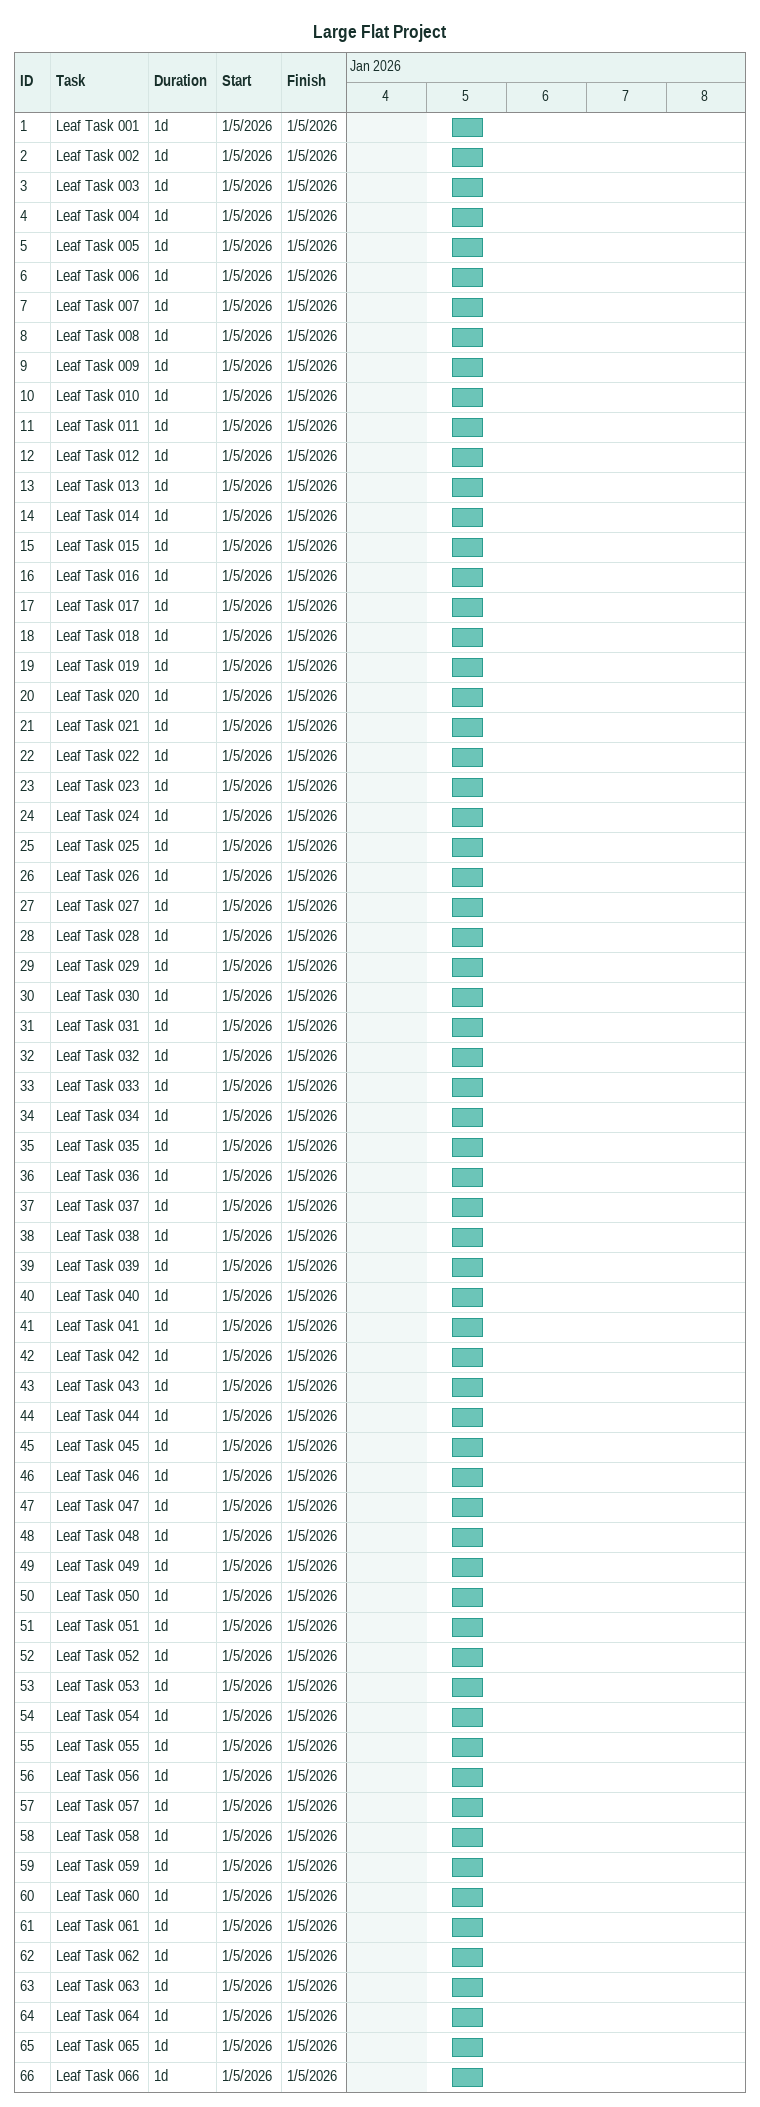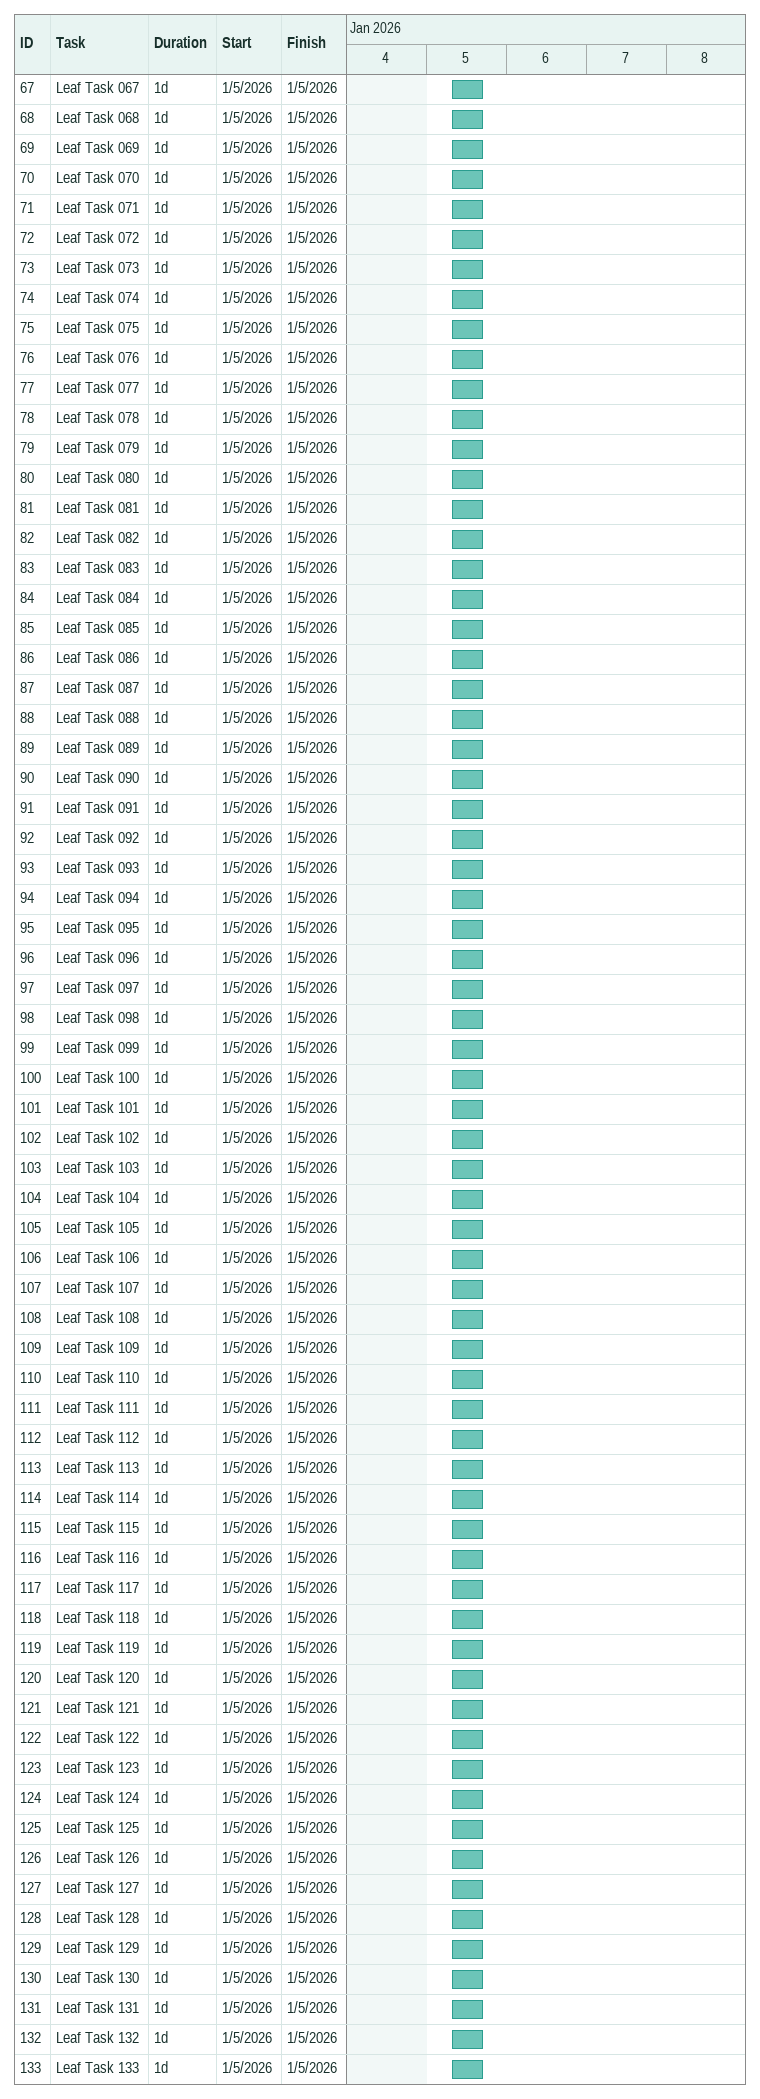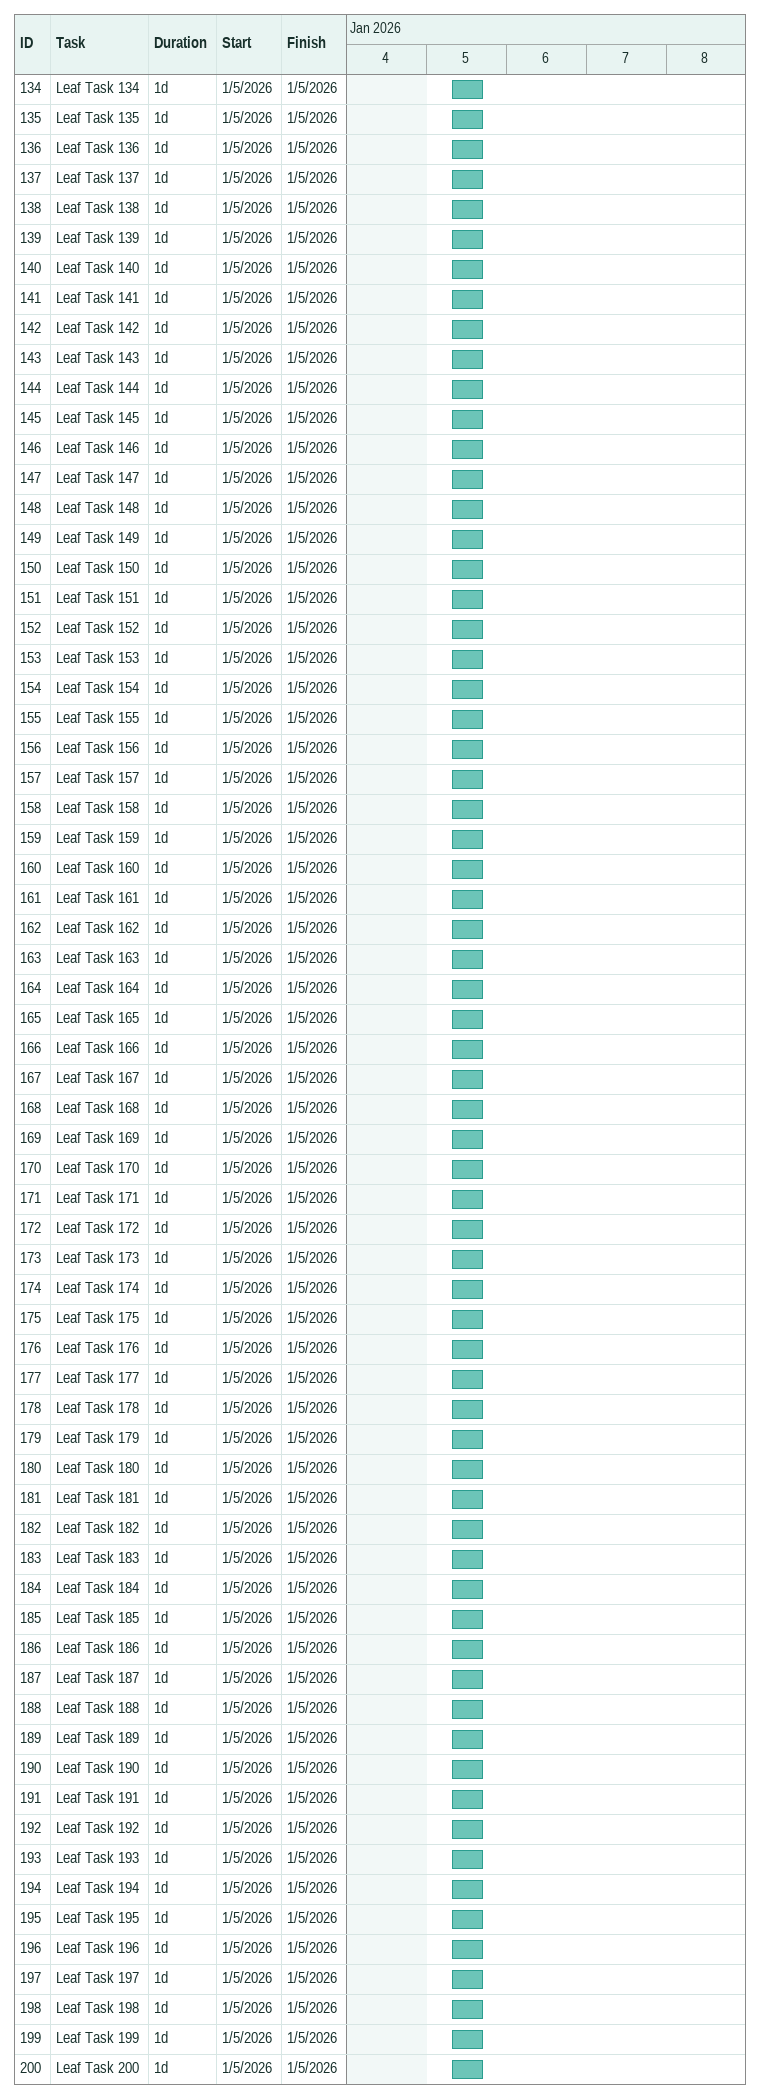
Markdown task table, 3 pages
Large Flat Project

| ID | Task | Duration | Start | Finish |
|---|---|---|---|---|
| 1 | Leaf Task 001 | 1d | 2026-01-05 | 2026-01-05 |
| 2 | Leaf Task 002 | 1d | 2026-01-05 | 2026-01-05 |
| 3 | Leaf Task 003 | 1d | 2026-01-05 | 2026-01-05 |
| 4 | Leaf Task 004 | 1d | 2026-01-05 | 2026-01-05 |
| 5 | Leaf Task 005 | 1d | 2026-01-05 | 2026-01-05 |
| 6 | Leaf Task 006 | 1d | 2026-01-05 | 2026-01-05 |
| 7 | Leaf Task 007 | 1d | 2026-01-05 | 2026-01-05 |
| 8 | Leaf Task 008 | 1d | 2026-01-05 | 2026-01-05 |
| 9 | Leaf Task 009 | 1d | 2026-01-05 | 2026-01-05 |
| 10 | Leaf Task 010 | 1d | 2026-01-05 | 2026-01-05 |
| 11 | Leaf Task 011 | 1d | 2026-01-05 | 2026-01-05 |
| 12 | Leaf Task 012 | 1d | 2026-01-05 | 2026-01-05 |
| 13 | Leaf Task 013 | 1d | 2026-01-05 | 2026-01-05 |
| 14 | Leaf Task 014 | 1d | 2026-01-05 | 2026-01-05 |
| 15 | Leaf Task 015 | 1d | 2026-01-05 | 2026-01-05 |
| 16 | Leaf Task 016 | 1d | 2026-01-05 | 2026-01-05 |
| 17 | Leaf Task 017 | 1d | 2026-01-05 | 2026-01-05 |
| 18 | Leaf Task 018 | 1d | 2026-01-05 | 2026-01-05 |
| 19 | Leaf Task 019 | 1d | 2026-01-05 | 2026-01-05 |
| 20 | Leaf Task 020 | 1d | 2026-01-05 | 2026-01-05 |
| 21 | Leaf Task 021 | 1d | 2026-01-05 | 2026-01-05 |
| 22 | Leaf Task 022 | 1d | 2026-01-05 | 2026-01-05 |
| 23 | Leaf Task 023 | 1d | 2026-01-05 | 2026-01-05 |
| 24 | Leaf Task 024 | 1d | 2026-01-05 | 2026-01-05 |
| 25 | Leaf Task 025 | 1d | 2026-01-05 | 2026-01-05 |
| 26 | Leaf Task 026 | 1d | 2026-01-05 | 2026-01-05 |
| 27 | Leaf Task 027 | 1d | 2026-01-05 | 2026-01-05 |
| 28 | Leaf Task 028 | 1d | 2026-01-05 | 2026-01-05 |
| 29 | Leaf Task 029 | 1d | 2026-01-05 | 2026-01-05 |
| 30 | Leaf Task 030 | 1d | 2026-01-05 | 2026-01-05 |
| 31 | Leaf Task 031 | 1d | 2026-01-05 | 2026-01-05 |
| 32 | Leaf Task 032 | 1d | 2026-01-05 | 2026-01-05 |
| 33 | Leaf Task 033 | 1d | 2026-01-05 | 2026-01-05 |
| 34 | Leaf Task 034 | 1d | 2026-01-05 | 2026-01-05 |
| 35 | Leaf Task 035 | 1d | 2026-01-05 | 2026-01-05 |
| 36 | Leaf Task 036 | 1d | 2026-01-05 | 2026-01-05 |
| 37 | Leaf Task 037 | 1d | 2026-01-05 | 2026-01-05 |
| 38 | Leaf Task 038 | 1d | 2026-01-05 | 2026-01-05 |
| 39 | Leaf Task 039 | 1d | 2026-01-05 | 2026-01-05 |
| 40 | Leaf Task 040 | 1d | 2026-01-05 | 2026-01-05 |
| 41 | Leaf Task 041 | 1d | 2026-01-05 | 2026-01-05 |
| 42 | Leaf Task 042 | 1d | 2026-01-05 | 2026-01-05 |
| 43 | Leaf Task 043 | 1d | 2026-01-05 | 2026-01-05 |
| 44 | Leaf Task 044 | 1d | 2026-01-05 | 2026-01-05 |
| 45 | Leaf Task 045 | 1d | 2026-01-05 | 2026-01-05 |
| 46 | Leaf Task 046 | 1d | 2026-01-05 | 2026-01-05 |
| 47 | Leaf Task 047 | 1d | 2026-01-05 | 2026-01-05 |
| 48 | Leaf Task 048 | 1d | 2026-01-05 | 2026-01-05 |
| 49 | Leaf Task 049 | 1d | 2026-01-05 | 2026-01-05 |
| 50 | Leaf Task 050 | 1d | 2026-01-05 | 2026-01-05 |
| 51 | Leaf Task 051 | 1d | 2026-01-05 | 2026-01-05 |
| 52 | Leaf Task 052 | 1d | 2026-01-05 | 2026-01-05 |
| 53 | Leaf Task 053 | 1d | 2026-01-05 | 2026-01-05 |
| 54 | Leaf Task 054 | 1d | 2026-01-05 | 2026-01-05 |
| 55 | Leaf Task 055 | 1d | 2026-01-05 | 2026-01-05 |
| 56 | Leaf Task 056 | 1d | 2026-01-05 | 2026-01-05 |
| 57 | Leaf Task 057 | 1d | 2026-01-05 | 2026-01-05 |
| 58 | Leaf Task 058 | 1d | 2026-01-05 | 2026-01-05 |
| 59 | Leaf Task 059 | 1d | 2026-01-05 | 2026-01-05 |
| 60 | Leaf Task 060 | 1d | 2026-01-05 | 2026-01-05 |
| 61 | Leaf Task 061 | 1d | 2026-01-05 | 2026-01-05 |
| 62 | Leaf Task 062 | 1d | 2026-01-05 | 2026-01-05 |
| 63 | Leaf Task 063 | 1d | 2026-01-05 | 2026-01-05 |
| 64 | Leaf Task 064 | 1d | 2026-01-05 | 2026-01-05 |
| 65 | Leaf Task 065 | 1d | 2026-01-05 | 2026-01-05 |
| 66 | Leaf Task 066 | 1d | 2026-01-05 | 2026-01-05 |
| 67 | Leaf Task 067 | 1d | 2026-01-05 | 2026-01-05 |
| 68 | Leaf Task 068 | 1d | 2026-01-05 | 2026-01-05 |
| 69 | Leaf Task 069 | 1d | 2026-01-05 | 2026-01-05 |
| 70 | Leaf Task 070 | 1d | 2026-01-05 | 2026-01-05 |
| 71 | Leaf Task 071 | 1d | 2026-01-05 | 2026-01-05 |
| 72 | Leaf Task 072 | 1d | 2026-01-05 | 2026-01-05 |
| 73 | Leaf Task 073 | 1d | 2026-01-05 | 2026-01-05 |
| 74 | Leaf Task 074 | 1d | 2026-01-05 | 2026-01-05 |
| 75 | Leaf Task 075 | 1d | 2026-01-05 | 2026-01-05 |
| 76 | Leaf Task 076 | 1d | 2026-01-05 | 2026-01-05 |
| 77 | Leaf Task 077 | 1d | 2026-01-05 | 2026-01-05 |
| 78 | Leaf Task 078 | 1d | 2026-01-05 | 2026-01-05 |
| 79 | Leaf Task 079 | 1d | 2026-01-05 | 2026-01-05 |
| 80 | Leaf Task 080 | 1d | 2026-01-05 | 2026-01-05 |
| 81 | Leaf Task 081 | 1d | 2026-01-05 | 2026-01-05 |
| 82 | Leaf Task 082 | 1d | 2026-01-05 | 2026-01-05 |
| 83 | Leaf Task 083 | 1d | 2026-01-05 | 2026-01-05 |
| 84 | Leaf Task 084 | 1d | 2026-01-05 | 2026-01-05 |
| 85 | Leaf Task 085 | 1d | 2026-01-05 | 2026-01-05 |
| 86 | Leaf Task 086 | 1d | 2026-01-05 | 2026-01-05 |
| 87 | Leaf Task 087 | 1d | 2026-01-05 | 2026-01-05 |
| 88 | Leaf Task 088 | 1d | 2026-01-05 | 2026-01-05 |
| 89 | Leaf Task 089 | 1d | 2026-01-05 | 2026-01-05 |
| 90 | Leaf Task 090 | 1d | 2026-01-05 | 2026-01-05 |
| 91 | Leaf Task 091 | 1d | 2026-01-05 | 2026-01-05 |
| 92 | Leaf Task 092 | 1d | 2026-01-05 | 2026-01-05 |
| 93 | Leaf Task 093 | 1d | 2026-01-05 | 2026-01-05 |
| 94 | Leaf Task 094 | 1d | 2026-01-05 | 2026-01-05 |
| 95 | Leaf Task 095 | 1d | 2026-01-05 | 2026-01-05 |
| 96 | Leaf Task 096 | 1d | 2026-01-05 | 2026-01-05 |
| 97 | Leaf Task 097 | 1d | 2026-01-05 | 2026-01-05 |
| 98 | Leaf Task 098 | 1d | 2026-01-05 | 2026-01-05 |
| 99 | Leaf Task 099 | 1d | 2026-01-05 | 2026-01-05 |
| 100 | Leaf Task 100 | 1d | 2026-01-05 | 2026-01-05 |
| 101 | Leaf Task 101 | 1d | 2026-01-05 | 2026-01-05 |
| 102 | Leaf Task 102 | 1d | 2026-01-05 | 2026-01-05 |
| 103 | Leaf Task 103 | 1d | 2026-01-05 | 2026-01-05 |
| 104 | Leaf Task 104 | 1d | 2026-01-05 | 2026-01-05 |
| 105 | Leaf Task 105 | 1d | 2026-01-05 | 2026-01-05 |
| 106 | Leaf Task 106 | 1d | 2026-01-05 | 2026-01-05 |
| 107 | Leaf Task 107 | 1d | 2026-01-05 | 2026-01-05 |
| 108 | Leaf Task 108 | 1d | 2026-01-05 | 2026-01-05 |
| 109 | Leaf Task 109 | 1d | 2026-01-05 | 2026-01-05 |
| 110 | Leaf Task 110 | 1d | 2026-01-05 | 2026-01-05 |
| 111 | Leaf Task 111 | 1d | 2026-01-05 | 2026-01-05 |
| 112 | Leaf Task 112 | 1d | 2026-01-05 | 2026-01-05 |
| 113 | Leaf Task 113 | 1d | 2026-01-05 | 2026-01-05 |
| 114 | Leaf Task 114 | 1d | 2026-01-05 | 2026-01-05 |
| 115 | Leaf Task 115 | 1d | 2026-01-05 | 2026-01-05 |
| 116 | Leaf Task 116 | 1d | 2026-01-05 | 2026-01-05 |
| 117 | Leaf Task 117 | 1d | 2026-01-05 | 2026-01-05 |
| 118 | Leaf Task 118 | 1d | 2026-01-05 | 2026-01-05 |
| 119 | Leaf Task 119 | 1d | 2026-01-05 | 2026-01-05 |
| 120 | Leaf Task 120 | 1d | 2026-01-05 | 2026-01-05 |
| 121 | Leaf Task 121 | 1d | 2026-01-05 | 2026-01-05 |
| 122 | Leaf Task 122 | 1d | 2026-01-05 | 2026-01-05 |
| 123 | Leaf Task 123 | 1d | 2026-01-05 | 2026-01-05 |
| 124 | Leaf Task 124 | 1d | 2026-01-05 | 2026-01-05 |
| 125 | Leaf Task 125 | 1d | 2026-01-05 | 2026-01-05 |
| 126 | Leaf Task 126 | 1d | 2026-01-05 | 2026-01-05 |
| 127 | Leaf Task 127 | 1d | 2026-01-05 | 2026-01-05 |
| 128 | Leaf Task 128 | 1d | 2026-01-05 | 2026-01-05 |
| 129 | Leaf Task 129 | 1d | 2026-01-05 | 2026-01-05 |
| 130 | Leaf Task 130 | 1d | 2026-01-05 | 2026-01-05 |
| 131 | Leaf Task 131 | 1d | 2026-01-05 | 2026-01-05 |
| 132 | Leaf Task 132 | 1d | 2026-01-05 | 2026-01-05 |
| 133 | Leaf Task 133 | 1d | 2026-01-05 | 2026-01-05 |
| 134 | Leaf Task 134 | 1d | 2026-01-05 | 2026-01-05 |
| 135 | Leaf Task 135 | 1d | 2026-01-05 | 2026-01-05 |
| 136 | Leaf Task 136 | 1d | 2026-01-05 | 2026-01-05 |
| 137 | Leaf Task 137 | 1d | 2026-01-05 | 2026-01-05 |
| 138 | Leaf Task 138 | 1d | 2026-01-05 | 2026-01-05 |
| 139 | Leaf Task 139 | 1d | 2026-01-05 | 2026-01-05 |
| 140 | Leaf Task 140 | 1d | 2026-01-05 | 2026-01-05 |
| 141 | Leaf Task 141 | 1d | 2026-01-05 | 2026-01-05 |
| 142 | Leaf Task 142 | 1d | 2026-01-05 | 2026-01-05 |
| 143 | Leaf Task 143 | 1d | 2026-01-05 | 2026-01-05 |
| 144 | Leaf Task 144 | 1d | 2026-01-05 | 2026-01-05 |
| 145 | Leaf Task 145 | 1d | 2026-01-05 | 2026-01-05 |
| 146 | Leaf Task 146 | 1d | 2026-01-05 | 2026-01-05 |
| 147 | Leaf Task 147 | 1d | 2026-01-05 | 2026-01-05 |
| 148 | Leaf Task 148 | 1d | 2026-01-05 | 2026-01-05 |
| 149 | Leaf Task 149 | 1d | 2026-01-05 | 2026-01-05 |
| 150 | Leaf Task 150 | 1d | 2026-01-05 | 2026-01-05 |
| 151 | Leaf Task 151 | 1d | 2026-01-05 | 2026-01-05 |
| 152 | Leaf Task 152 | 1d | 2026-01-05 | 2026-01-05 |
| 153 | Leaf Task 153 | 1d | 2026-01-05 | 2026-01-05 |
| 154 | Leaf Task 154 | 1d | 2026-01-05 | 2026-01-05 |
| 155 | Leaf Task 155 | 1d | 2026-01-05 | 2026-01-05 |
| 156 | Leaf Task 156 | 1d | 2026-01-05 | 2026-01-05 |
| 157 | Leaf Task 157 | 1d | 2026-01-05 | 2026-01-05 |
| 158 | Leaf Task 158 | 1d | 2026-01-05 | 2026-01-05 |
| 159 | Leaf Task 159 | 1d | 2026-01-05 | 2026-01-05 |
| 160 | Leaf Task 160 | 1d | 2026-01-05 | 2026-01-05 |
| 161 | Leaf Task 161 | 1d | 2026-01-05 | 2026-01-05 |
| 162 | Leaf Task 162 | 1d | 2026-01-05 | 2026-01-05 |
| 163 | Leaf Task 163 | 1d | 2026-01-05 | 2026-01-05 |
| 164 | Leaf Task 164 | 1d | 2026-01-05 | 2026-01-05 |
| 165 | Leaf Task 165 | 1d | 2026-01-05 | 2026-01-05 |
| 166 | Leaf Task 166 | 1d | 2026-01-05 | 2026-01-05 |
| 167 | Leaf Task 167 | 1d | 2026-01-05 | 2026-01-05 |
| 168 | Leaf Task 168 | 1d | 2026-01-05 | 2026-01-05 |
| 169 | Leaf Task 169 | 1d | 2026-01-05 | 2026-01-05 |
| 170 | Leaf Task 170 | 1d | 2026-01-05 | 2026-01-05 |
| 171 | Leaf Task 171 | 1d | 2026-01-05 | 2026-01-05 |
| 172 | Leaf Task 172 | 1d | 2026-01-05 | 2026-01-05 |
| 173 | Leaf Task 173 | 1d | 2026-01-05 | 2026-01-05 |
| 174 | Leaf Task 174 | 1d | 2026-01-05 | 2026-01-05 |
| 175 | Leaf Task 175 | 1d | 2026-01-05 | 2026-01-05 |
| 176 | Leaf Task 176 | 1d | 2026-01-05 | 2026-01-05 |
| 177 | Leaf Task 177 | 1d | 2026-01-05 | 2026-01-05 |
| 178 | Leaf Task 178 | 1d | 2026-01-05 | 2026-01-05 |
| 179 | Leaf Task 179 | 1d | 2026-01-05 | 2026-01-05 |
| 180 | Leaf Task 180 | 1d | 2026-01-05 | 2026-01-05 |
| 181 | Leaf Task 181 | 1d | 2026-01-05 | 2026-01-05 |
| 182 | Leaf Task 182 | 1d | 2026-01-05 | 2026-01-05 |
| 183 | Leaf Task 183 | 1d | 2026-01-05 | 2026-01-05 |
| 184 | Leaf Task 184 | 1d | 2026-01-05 | 2026-01-05 |
| 185 | Leaf Task 185 | 1d | 2026-01-05 | 2026-01-05 |
| 186 | Leaf Task 186 | 1d | 2026-01-05 | 2026-01-05 |
| 187 | Leaf Task 187 | 1d | 2026-01-05 | 2026-01-05 |
| 188 | Leaf Task 188 | 1d | 2026-01-05 | 2026-01-05 |
| 189 | Leaf Task 189 | 1d | 2026-01-05 | 2026-01-05 |
| 190 | Leaf Task 190 | 1d | 2026-01-05 | 2026-01-05 |
| 191 | Leaf Task 191 | 1d | 2026-01-05 | 2026-01-05 |
| 192 | Leaf Task 192 | 1d | 2026-01-05 | 2026-01-05 |
| 193 | Leaf Task 193 | 1d | 2026-01-05 | 2026-01-05 |
| 194 | Leaf Task 194 | 1d | 2026-01-05 | 2026-01-05 |
| 195 | Leaf Task 195 | 1d | 2026-01-05 | 2026-01-05 |
| 196 | Leaf Task 196 | 1d | 2026-01-05 | 2026-01-05 |
| 197 | Leaf Task 197 | 1d | 2026-01-05 | 2026-01-05 |
| 198 | Leaf Task 198 | 1d | 2026-01-05 | 2026-01-05 |
| 199 | Leaf Task 199 | 1d | 2026-01-05 | 2026-01-05 |
| 200 | Leaf Task 200 | 1d | 2026-01-05 | 2026-01-05 |
